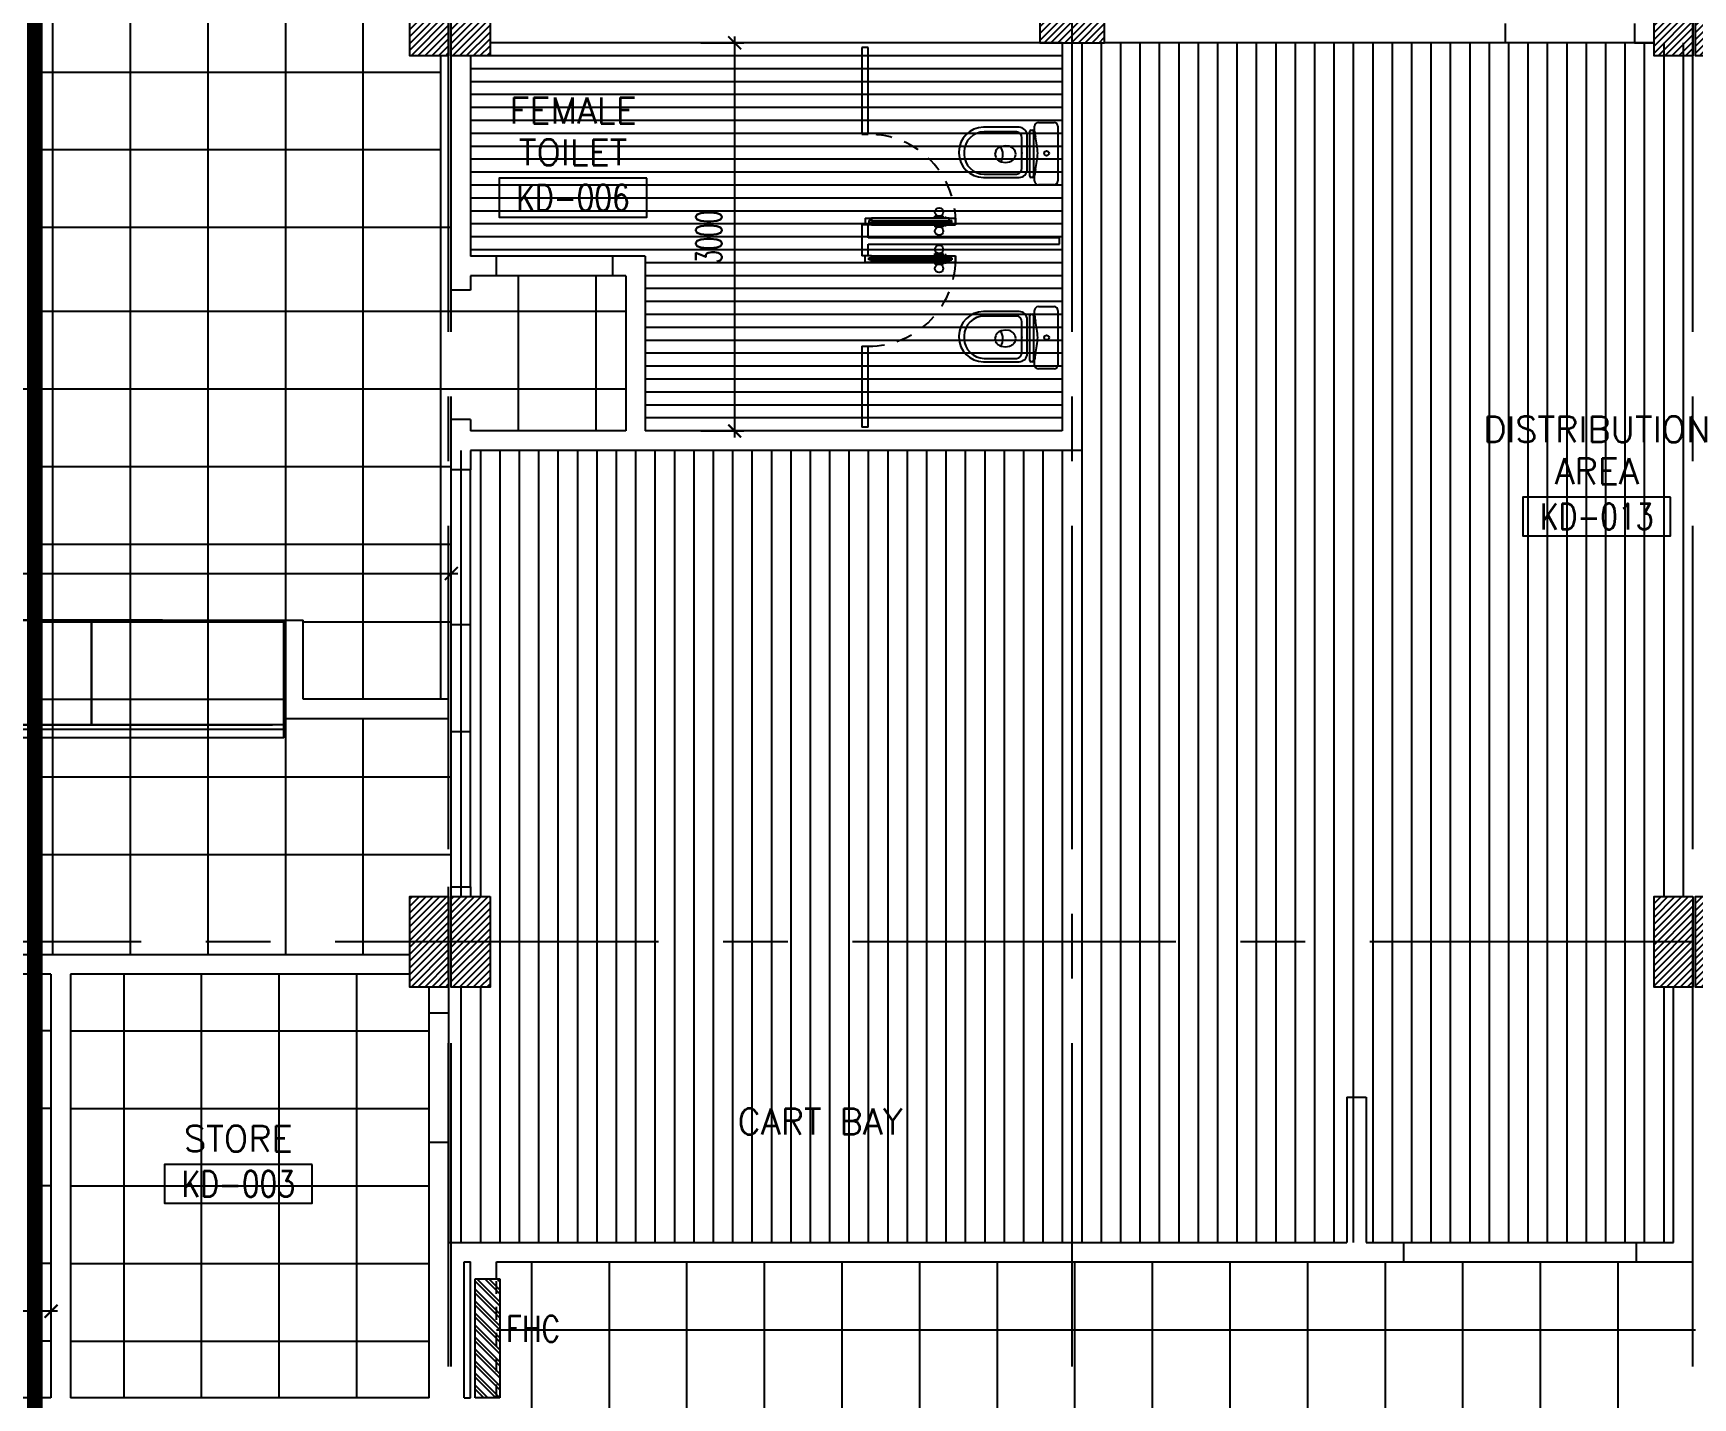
# Model space of a CAD drawing. Extents: x 417866.9 to 417960.2, y 43448 to 43538.2.
# Drawn here: x 417902.68 to 417915.52, y 43507.77 to 43518.32 of the extents above; entities that cross this region are included whole.
import ezdxf
from ezdxf.enums import TextEntityAlignment as Align

# ---------------------------------------------------------------- set-up
doc = ezdxf.new("R2010")
doc.units = 0
doc.header["$MEASUREMENT"] = 0
doc.header["$PDMODE"] = 3
doc.header["$PDSIZE"] = 0.1
for name, pattern in [('CENTER2', [1.125, 0.75, -0.125, 0.125, -0.125]), ('CENTERX2', [4, 2.5, -0.5, 0.5, -0.5]), ('HIDDEN', [0.375, 0.25, -0.125])]:
    doc.linetypes.add(name, pattern=pattern)
doc.layers.get('0').update_dxf_attribs({"linetype": 'CONTINUOUS'})
doc.layers.get('DEFPOINTS').update_dxf_attribs({"linetype": 'CONTINUOUS'})
for name, color, linetype in [('AXES', 11, 'CENTERX2'), ('CEILING', 4, 'CONTINUOUS'), ('COL', 2, 'CONTINUOUS'), ('DIM', 4, 'CONTINUOUS'), ('DOOR', 4, 'CONTINUOUS'), ('EJ', 8, 'CONTINUOUS'), ('ELEV', 2, 'CONTINUOUS'), ('FHC', 2, 'CONTINUOUS'), ('HAT', 8, 'CONTINUOUS'), ('PART', 9, 'CONTINUOUS'), ('RM-BOX', 11, 'CONTINUOUS'), ('RM-NAME', 11, 'CONTINUOUS'), ('RM-NO', 11, 'CONTINUOUS'), ('SLOPE', 8, 'CONTINUOUS'), ('SUNI-FUR', 3, 'CONTINUOUS'), ('WALL', 2, 'CONTINUOUS')]:
    doc.layers.add(name, color=color, linetype=linetype)
doc.layers.get('EJ').off()
doc.styles.add('ROMANS', font='ROMANS.shx', dxfattribs={"width": 0.6})
doc.dimstyles.new('STANDARD in', dxfattribs={"dimtxt": 0.2, "dimasz": 0.1, "dimexe": 0.07, "dimexo": 0.05, "dimgap": 0.1, "dimtad": 1, "dimdec": 0, "dimlfac": 1000, "dimzin": 0, "dimdsep": 46, "dimtxsty": 'ROMANS', "dimblk": 'ARCHTICK', "dimcen": 0.05, "dimdle": 0.05, "dimclrd": 4, "dimclre": 4, "dimclrt": 2, "dimadec": 0, "dimazin": 0, "dimtfac": 1, "dimtdec": 0, "dimtmove": 2, "dimatfit": 3, "dimldrblk": 'ARCHTICK', "dimfxl": 0, "dimtolj": 1, "dimtzin": 0, "dimarcsym": 0})
pattern_1 = [(45, (417522.471385, 43455.963322), (-0.0265165043, 0.0265165043), [])]

# ---------------------------------------------------------------- blocks, each defined once
blk = doc.blocks.new('RM1')
at = {"layer": 'RM-BOX'}
blk.add_lwpolyline([(570, -200), (-570, -200), (-570, -500), (570, -500)], close=True, dxfattribs=at)
at = {"layer": 'RM-NAME', "style": 'ROMANS'}
for tag, p in [('ROOMNAME1', (0, 324)), ('ROOMNAME2', (0, 0))]:
    blk.add_attdef(tag, text='', height=200, dxfattribs=at).set_placement(p, align=Align.MIDDLE)
at = {"layer": 'RM-NO', "style": 'ROMANS', "width": 0.8}
blk.add_attdef('ROOMNO', text='', height=200, dxfattribs=at).set_placement((0, -350), align=Align.MIDDLE)
blk = doc.blocks.new('C11')
at = {"layer": 'HAT'}
h = blk.add_hatch(dxfattribs=at)
h.set_pattern_fill('ANSI31', color=256, scale=300, style=0)
h.set_pattern_definition([(45, (-383765.23, -62181), (-26.5165043, 26.5165043), [])])
h.paths.add_polyline_path([(-20, 350), (-20, 700), (-320, 700), (-320, 350)])
h.paths.add_polyline_path([(-320, 0), (-20, 0), (-20, 350), (-320, 350)])
h = blk.add_hatch(dxfattribs=at)
h.set_pattern_fill('ANSI31', color=256, scale=300, style=0)
h.set_pattern_definition([(45, (-383445.23, -62181), (-26.5165043, 26.5165043), [])])
h.paths.add_polyline_path([(300, 350), (300, 700), (0, 700), (0, 350)])
h.paths.add_polyline_path([(0, 0), (300, 0), (300, 350), (0, 350)])
at = {"layer": 'COL'}
for points in [[(-20, 700), (-20, 0), (-320, 0), (-320, 700)], [(300, 700), (300, 0), (0, 0), (0, 700)]]:
    blk.add_lwpolyline(points, close=True, dxfattribs=at)
blk = doc.blocks.new('*X124')
at = {"color": 0}
for p, q in [((49339, 55120), (49820, 55601)), ((49339, 55173), (49767, 55601)), ((49339, 55226), (49714, 55601)), ((49339, 55279), (49661, 55601)), ((49339, 55332), (49608, 55601)), ((49339, 55385), (49555, 55601)), ((49339, 55438), (49502, 55601)), ((49339, 55491), (49449, 55601)), ((49339, 55544), (49396, 55601)), ((49339, 55597), (49343, 55601)), ((49373, 55101), (49839, 55567)), ((49426, 55101), (49839, 55514)), ((49480, 55101), (49839, 55461)), ((49533, 55101), (49839, 55408)), ((49586, 55101), (49839, 55355)), ((49639, 55101), (49839, 55302)), ((49692, 55101), (49839, 55249)), ((49745, 55101), (49839, 55196)), ((49798, 55101), (49839, 55143))]:
    blk.add_line(p, q, dxfattribs=at)
blk = doc.blocks.new('COL50')
at = {"layer": 'COL'}
blk.add_lwpolyline([(-250, 250), (-250, -250), (250, -250), (250, 250)], close=True, dxfattribs=at)
blk = doc.blocks.new('2')
at = {"layer": 'SUNI-FUR', "linetype": 'Continuous'}
for p, q in [((0.016, 0.724), (-0.003, 0.724)), ((0.014, 0.765), (0.004, 0.765)), ((-0.185, 0.576), (-0.185, 0.3)), ((-0.159, 0.57), (-0.159, 0.32)), ((0.168, 0.32), (0.168, 0.57)), ((0.203, 0.3), (0.203, 0.576)), ((-0.065, 0.438), (-0.07, 0.406)), ((-0.07, 0.406), (-0.065, 0.375)), ((-0.005, 0.487), (-0.029, 0.481)), ((0.019, 0.481), (-0.005, 0.487)), ((0.06, 0.406), (0.055, 0.438)), ((0.057, 0.377), (0.06, 0.406)), ((-0.113, 0.279), (0.008, 0.279)), ((-0.029, 0.331), (-0.005, 0.326)), ((-0.005, 0.326), (0.019, 0.331)), ((0.001, 0.279), (0.123, 0.279)), ((0.008, 0.279), (0.001, 0.279)), ((-0.241, 0.03), (-0.241, 0.15)), ((-0.211, 0.18), (-0.17, 0.18)), ((-0.186, 0.199), (-0.186, 0.208)), ((-0.176, 0.218), (0.172, 0.218)), ((0.172, 0.189), (-0.176, 0.189)), ((-0.122, 0.237), (0.009, 0.237)), ((0.009, 0.237), (0.14, 0.237)), ((0.174, 0.18), (0.211, 0.18)), ((0.174, 0.18), (0.174, 0.18)), ((0.182, 0.208), (0.182, 0.199)), ((0.241, 0.15), (0.241, 0.03)), ((0.211, 0), (-0.211, 0))]:
    blk.add_line(p, q, dxfattribs=at)
blk.add_circle((0.002, 0.087), 0.0184, dxfattribs=at)
for centre, radius, start, end in [((0.004, 0.576), 0.189, 90, 180), ((-0.005, 0.57), 0.154, 90, 180), ((0.014, 0.576), 0.189, 0, 90), ((0.014, 0.57), 0.154, 0, 90), ((0.013, 0.412), 0.082, 141.0758, 161.504), ((-0.007, 0.537), 0.112, 239.4234, 302.9162), ((0.002, 0.421), 0.0682, 117.1532, 141.0758), ((-0.012, 0.421), 0.0682, 38.9242, 62.8468), ((-0.023, 0.412), 0.082, 18.496, 38.9242), ((-0.122, 0.3), 0.063, 180, 270), ((-0.116, 0.322), 0.0432, 183.5129, 273.5129), ((0.013, 0.401), 0.082, 198.496, 218.9242), ((0.002, 0.392), 0.0682, 218.9242, 242.8468), ((-0.012, 0.392), 0.0682, 297.1532, 321.0758), ((-0.029, 0.406), 0.0901, 321.0758, 341.504), ((0.125, 0.322), 0.0432, 266.4871, 356.4871), ((0.14, 0.3), 0.063, 270, 0), ((-0.211, 0.15), 0.03, 90, 180), ((-0.176, 0.208), 0.01, 90, 180), ((-0.176, 0.199), 0.01, 180, 270), ((-0.201, -0.252), 0.433, 79.7535, 85.8109), ((0.075, 1.126), 0.973, 258.1938, 265.7347), ((-0.07, 1.126), 0.973, 274.2653, 281.8062), ((0.206, -0.252), 0.433, 94.1891, 100.2465), ((0.172, 0.208), 0.01, 0, 90), ((0.172, 0.199), 0.01, 270, 0), ((0.211, 0.15), 0.03, 0, 90), ((-0.211, 0.03), 0.03, 180, 270), ((0.211, 0.03), 0.03, 270, 0)]:
    blk.add_arc(centre, radius, start, end, dxfattribs=at)
blk = doc.blocks.new('_ARCHTICK')
at = {"color": 0, "linetype": 'ByBlock', "const_width": 0.15}
blk.add_lwpolyline([(-0.5, -0.5), (0.5, 0.5)], dxfattribs=at)
blk = doc.blocks.new('*D172')
at = {"layer": 'DEFPOINTS', "color": 0}
for p in [(417907.797, 43518.244), (417907.797, 43515.244), (417908.108, 43515.244)]:
    blk.add_point(p, dxfattribs=at)
at = {"layer": 'DIM', "color": 4, "lineweight": -2}
for p, q in [((417907.847, 43518.244), (417908.178, 43518.244)), ((417908.108, 43518.294), (417908.108, 43515.194)), ((417907.847, 43515.244), (417908.178, 43515.244))]:
    blk.add_line(p, q, dxfattribs=at)
at = {"layer": 'DIM', "color": 4, "lineweight": -2, "xscale": 0.1, "yscale": 0.1, "zscale": 0.1}
for p, rotation in [((417908.108, 43518.244), 90), ((417908.108, 43515.244), 270)]:
    blk.add_blockref('_ARCHTICK', p, dxfattribs=dict(at, rotation=rotation))
at = {"layer": 'DIM', "color": 2, "insert": (417907.908, 43516.744), "char_height": 0.2, "attachment_point": 5, "rotation": 90, "style": 'ROMANS'}
blk.add_mtext('\\A1;3000', dxfattribs=at)
blk = doc.blocks.new('*D250')
at = {"layer": 'DEFPOINTS', "color": 0}
for p in [(417905.917, 43514.142), (417892.697, 43513.645), (417905.917, 43513.436)]:
    blk.add_point(p, dxfattribs=at)
at = {"layer": 'DIM', "color": 4, "lineweight": -2}
for p, q in [((417892.647, 43514.142), (417905.967, 43514.142)), ((417892.697, 43513.695), (417892.697, 43514.212)), ((417905.917, 43513.486), (417905.917, 43514.212))]:
    blk.add_line(p, q, dxfattribs=at)
at = {"layer": 'DIM', "color": 4, "lineweight": -2, "xscale": 0.1, "yscale": 0.1, "zscale": 0.1, "rotation": 180}
blk.add_blockref('_ARCHTICK', (417892.697, 43514.142), dxfattribs=at)
at = {"layer": 'DIM', "color": 4, "lineweight": -2, "xscale": 0.1, "yscale": 0.1, "zscale": 0.1}
blk.add_blockref('_ARCHTICK', (417905.917, 43514.142), dxfattribs=at)
at = {"layer": 'DIM', "color": 2, "insert": (417899.307, 43514.342), "char_height": 0.2, "attachment_point": 5, "style": 'ROMANS'}
blk.add_mtext('\\A1;13220', dxfattribs=at)
blk = doc.blocks.new('*D251')
at = {"layer": 'DEFPOINTS', "color": 0}
for p in [(417899.972, 43508.438), (417899.972, 43508.06), (417902.822, 43508.06)]:
    blk.add_point(p, dxfattribs=at)
at = {"layer": 'DIM', "color": 4, "lineweight": -2}
for p, q in [((417899.972, 43508.11), (417899.972, 43508.508)), ((417902.822, 43508.11), (417902.822, 43508.508)), ((417902.872, 43508.438), (417899.922, 43508.438))]:
    blk.add_line(p, q, dxfattribs=at)
at = {"layer": 'DIM', "color": 4, "lineweight": -2, "xscale": 0.1, "yscale": 0.1, "zscale": 0.1, "rotation": 180}
blk.add_blockref('_ARCHTICK', (417899.972, 43508.438), dxfattribs=at)
at = {"layer": 'DIM', "color": 4, "lineweight": -2, "xscale": 0.1, "yscale": 0.1, "zscale": 0.1}
blk.add_blockref('_ARCHTICK', (417902.822, 43508.438), dxfattribs=at)
at = {"layer": 'DIM', "color": 2, "insert": (417901.397, 43508.638), "char_height": 0.2, "attachment_point": 5, "style": 'ROMANS'}
blk.add_mtext('\\A1;2850', dxfattribs=at)

msp = doc.modelspace()

# ---------------------------------------------------------------- hatches: boundary and pattern name
at = {"layer": 'FHC', "linetype": 'ByBlock', "ltscale": 0.3}
h = msp.add_hatch(dxfattribs=at)
h.set_pattern_fill('ANSI32', color=11, scale=175, angle=90, style=0)
h.set_pattern_definition([(135, (417937.34262, 43275.572956), (-0.046403882, -0.046403882), []), (135, (417937.34262, 43275.60389), (-0.046403882, -0.046403882), [])])
h.paths.add_polyline_path([(417906.2916, 43508.6891), (417906.1016, 43508.6891), (417906.1016, 43507.7691), (417906.2916, 43507.7691)])
h.paths.add_polyline_path([(417906.7127, 43507.5565), (417906.2919, 43507.5565), (417906.2919, 43507.819), (417906.7127, 43507.819)], flags=9)
at = {"layer": 'HAT'}
h = msp.add_hatch(dxfattribs=at)
h.set_pattern_fill('ANSI31', color=256, scale=0.3, style=0)
h.set_pattern_definition([(45, (417522.151385, 43455.963322), (-0.0265165043, 0.0265165043), [])])
h.paths.add_polyline_path([(417905.8966, 43518.4943), (417905.8966, 43518.8443), (417905.5966, 43518.8443), (417905.5966, 43518.4943)])
h.paths.add_polyline_path([(417905.5966, 43518.1443), (417905.8966, 43518.1443), (417905.8966, 43518.4943), (417905.5966, 43518.4943)])
h = msp.add_hatch(dxfattribs=at)
h.set_pattern_fill('ANSI31', color=256, scale=0.3, style=0)
h.set_pattern_definition(pattern_1)
h.paths.add_polyline_path([(417906.2166, 43518.4943), (417906.2166, 43518.8443), (417905.9166, 43518.8443), (417905.9166, 43518.4943)])
h.paths.add_polyline_path([(417905.9166, 43518.1443), (417906.2166, 43518.1443), (417906.2166, 43518.4943), (417905.9166, 43518.4943)])
h = msp.add_hatch(dxfattribs=at)
h.set_pattern_fill('ANSI31', color=256, scale=0.3, style=0)
h.set_pattern_definition(pattern_1)
h.paths.add_polyline_path([(417906.2166, 43518.4943), (417906.2166, 43518.8443), (417905.9166, 43518.8443), (417905.9166, 43518.4943)])
h.paths.add_polyline_path([(417905.9166, 43518.1443), (417906.2166, 43518.1443), (417906.2166, 43518.4943), (417905.9166, 43518.4943)])
h = msp.add_hatch(dxfattribs=at)
h.set_pattern_fill('ANSI31', color=256, scale=0.3, style=0)
h.set_pattern_definition([(45, (417522.151385, 43448.763322), (-0.0265165043, 0.0265165043), [])])
h.paths.add_polyline_path([(417905.8966, 43511.2943), (417905.8966, 43511.6443), (417905.5966, 43511.6443), (417905.5966, 43511.2943)])
h.paths.add_polyline_path([(417905.5966, 43510.9443), (417905.8966, 43510.9443), (417905.8966, 43511.2943), (417905.5966, 43511.2943)])
h = msp.add_hatch(dxfattribs=at)
h.set_pattern_fill('ANSI31', color=256, scale=0.3, style=0)
h.set_pattern_definition([(45, (417522.471385, 43448.763322), (-0.0265165043, 0.0265165043), [])])
h.paths.add_polyline_path([(417906.2166, 43511.2943), (417906.2166, 43511.6443), (417905.9166, 43511.6443), (417905.9166, 43511.2943)])
h.paths.add_polyline_path([(417905.9166, 43510.9443), (417906.2166, 43510.9443), (417906.2166, 43511.2943), (417905.9166, 43511.2943)])

# ---------------------------------------------------------------- linework, layer by layer
at = {"layer": 'AXES'}
for p, q in [((417910.7166, 43460.01), (417910.7166, 43537.5491)), ((417905.8966, 43460.01), (417905.8966, 43537.1991)), ((417905.9166, 43460.01), (417905.9166, 43537.1991)), ((417915.5166, 43460.01), (417915.5166, 43537.1991)), ((417959.5194, 43511.2943), (417889.6966, 43511.2943))]:
    msp.add_line(p, q, dxfattribs=at)
at = {"layer": 'CEILING'}
for p, q in [((417902.8341, 43525.4443), (417902.8341, 43511.1943)), ((417903.4341, 43525.4443), (417903.4341, 43511.1943)), ((417904.0341, 43525.4443), (417904.0341, 43511.1943)), ((417904.6341, 43525.4443), (417904.6341, 43511.1943)), ((417905.2341, 43525.4443), (417905.2341, 43513.1693)), ((417910.9416, 43518.2443), (417910.9416, 43508.9693)), ((417911.0916, 43518.2443), (417911.0916, 43508.9693)), ((417911.2416, 43518.2443), (417911.2416, 43508.9693)), ((417911.3916, 43518.2443), (417911.3916, 43508.9693)), ((417911.5416, 43518.2443), (417911.5416, 43508.9693)), ((417911.6916, 43518.2443), (417911.6916, 43508.9693)), ((417911.8416, 43518.2443), (417911.8416, 43508.9693)), ((417911.9916, 43518.2443), (417911.9916, 43508.9693)), ((417912.1416, 43518.2443), (417912.1416, 43508.9693)), ((417912.2916, 43518.2443), (417912.2916, 43508.9693)), ((417912.4416, 43518.2443), (417912.4416, 43508.9693)), ((417912.5916, 43518.2443), (417912.5916, 43508.9693)), ((417912.7416, 43518.2443), (417912.7416, 43508.9693)), ((417912.8916, 43518.2443), (417912.8916, 43508.9693)), ((417913.0416, 43518.2443), (417913.0416, 43508.9693)), ((417913.1916, 43518.2443), (417913.1916, 43508.9693)), ((417913.3416, 43518.2443), (417913.3416, 43508.9693)), ((417913.4916, 43518.2443), (417913.4916, 43508.9693)), ((417913.6416, 43518.2443), (417913.6416, 43508.9693)), ((417913.7916, 43518.2443), (417913.7916, 43508.9693)), ((417913.9416, 43518.2443), (417913.9416, 43508.9693)), ((417914.0916, 43518.2443), (417914.0916, 43508.9693)), ((417914.2416, 43518.2443), (417914.2416, 43508.9693)), ((417914.3916, 43518.2443), (417914.3916, 43508.9693)), ((417914.5416, 43518.2443), (417914.5416, 43508.9693)), ((417914.6916, 43518.2443), (417914.6916, 43508.9693)), ((417914.8416, 43518.2443), (417914.8416, 43508.9693)), ((417914.9916, 43518.2443), (417914.9916, 43508.9693)), ((417915.1416, 43518.2443), (417915.1416, 43508.9693)), ((417915.2916, 43518.2443), (417915.2916, 43511.6443)), ((417915.4416, 43518.2443), (417915.4416, 43511.6443)), ((417905.8341, 43518.1443), (417905.8341, 43513.1693)), ((417910.6416, 43518.1443), (417906.0666, 43518.1443)), ((417902.697, 43518.0193), (417905.8341, 43518.0193)), ((417910.6416, 43518.0443), (417906.0666, 43518.0443)), ((417910.6416, 43517.9443), (417906.0666, 43517.9443)), ((417910.6416, 43517.8443), (417906.0666, 43517.8443)), ((417910.6416, 43517.7443), (417906.0666, 43517.7443)), ((417910.6416, 43517.6443), (417906.0666, 43517.6443)), ((417910.6416, 43517.5443), (417906.0666, 43517.5443)), ((417902.697, 43517.4193), (417905.8341, 43517.4193)), ((417910.6416, 43517.4443), (417906.0666, 43517.4443)), ((417910.6416, 43517.3443), (417906.0666, 43517.3443)), ((417910.6416, 43517.2443), (417906.0666, 43517.2443)), ((417910.6416, 43517.1443), (417906.0666, 43517.1443)), ((417910.6416, 43517.0443), (417906.0666, 43517.0443)), ((417910.6416, 43516.9443), (417906.0666, 43516.9443)), ((417902.697, 43516.8193), (417905.9166, 43516.8193)), ((417910.6416, 43516.8443), (417906.0666, 43516.8443)), ((417910.6416, 43516.7443), (417906.0666, 43516.7443)), ((417910.6416, 43516.6443), (417906.0666, 43516.6443)), ((417906.4341, 43516.4443), (417906.4341, 43515.2443)), ((417907.0341, 43516.4443), (417907.0341, 43515.2443)), ((417910.6416, 43516.5443), (417907.4166, 43516.5443)), ((417910.6416, 43516.4443), (417907.4166, 43516.4443)), ((417910.6416, 43516.3443), (417907.4166, 43516.3443)), ((417902.697, 43516.1693), (417907.2666, 43516.1693)), ((417910.6416, 43516.2443), (417907.4166, 43516.2443)), ((417910.6416, 43516.1443), (417907.4166, 43516.1443)), ((417910.6416, 43516.0443), (417907.4166, 43516.0443)), ((417910.6416, 43515.9443), (417907.4166, 43515.9443)), ((417910.6416, 43515.8443), (417907.4166, 43515.8443)), ((417910.6416, 43515.7443), (417907.4166, 43515.7443)), ((417892.6966, 43515.5693), (417907.2666, 43515.5693)), ((417910.6416, 43515.6443), (417907.4166, 43515.6443)), ((417910.6416, 43515.5443), (417907.4166, 43515.5443)), ((417910.6416, 43515.4443), (417907.4166, 43515.4443)), ((417910.6416, 43515.3443), (417907.4166, 43515.3443)), ((417905.9916, 43515.0943), (417905.9916, 43511.6443)), ((417906.1416, 43515.0943), (417906.1416, 43511.6443)), ((417906.2916, 43515.0943), (417906.2916, 43508.9693)), ((417906.4416, 43515.0943), (417906.4416, 43508.9693)), ((417906.5916, 43515.0943), (417906.5916, 43508.9693)), ((417906.7416, 43515.0943), (417906.7416, 43508.9693)), ((417906.8916, 43515.0943), (417906.8916, 43508.9693)), ((417907.0416, 43515.0943), (417907.0416, 43508.9693)), ((417907.1916, 43515.0943), (417907.1916, 43508.9693)), ((417907.3416, 43515.0943), (417907.3416, 43508.9693)), ((417907.4916, 43515.0943), (417907.4916, 43508.9693)), ((417907.6416, 43515.0943), (417907.6416, 43508.9693)), ((417907.7916, 43515.0943), (417907.7916, 43508.9693)), ((417907.9416, 43515.0943), (417907.9416, 43508.9693)), ((417908.0916, 43515.0943), (417908.0916, 43508.9693)), ((417908.2416, 43515.0943), (417908.2416, 43508.9693)), ((417908.3916, 43515.0943), (417908.3916, 43508.9693)), ((417908.5416, 43515.0943), (417908.5416, 43508.9693)), ((417908.6916, 43515.0943), (417908.6916, 43508.9693)), ((417908.8416, 43515.0943), (417908.8416, 43508.9693)), ((417908.9916, 43515.0943), (417908.9916, 43508.9693)), ((417909.1416, 43515.0943), (417909.1416, 43508.9693)), ((417909.2916, 43515.0943), (417909.2916, 43508.9693)), ((417909.4416, 43515.0943), (417909.4416, 43508.9693)), ((417909.5916, 43515.0943), (417909.5916, 43508.9693)), ((417909.7416, 43515.0943), (417909.7416, 43508.9693)), ((417909.8916, 43515.0943), (417909.8916, 43508.9693)), ((417910.0416, 43515.0943), (417910.0416, 43508.9693)), ((417910.1916, 43515.0943), (417910.1916, 43508.9693)), ((417910.3416, 43515.0943), (417910.3416, 43508.9693)), ((417910.4916, 43515.0943), (417910.4916, 43508.9693)), ((417910.6416, 43515.0943), (417910.6416, 43508.9693)), ((417910.7916, 43515.0943), (417910.7916, 43508.9693)), ((417902.697, 43514.9693), (417905.9166, 43514.9693)), ((417902.697, 43514.3693), (417905.9166, 43514.3693)), ((417902.697, 43513.7693), (417904.6341, 43513.7693)), ((417904.7716, 43513.7693), (417905.9166, 43513.7693)), ((417902.697, 43513.1693), (417904.6341, 43513.1693)), ((417905.2341, 43513.0193), (417905.2341, 43511.1943)), ((417902.697, 43512.5693), (417905.9166, 43512.5693)), ((417902.697, 43511.9693), (417905.9166, 43511.9693)), ((417903.3841, 43511.0443), (417903.3841, 43507.7693)), ((417903.9841, 43511.0443), (417903.9841, 43507.7693)), ((417904.5841, 43511.0443), (417904.5841, 43507.7693)), ((417905.1841, 43511.0443), (417905.1841, 43507.7693)), ((417905.9916, 43510.9443), (417905.9916, 43508.9693)), ((417906.1416, 43510.9443), (417906.1416, 43508.9693)), ((417915.2916, 43510.9443), (417915.2916, 43508.9693)), ((417902.8216, 43510.6068), (417902.697, 43510.6068)), ((417902.9716, 43510.6068), (417905.7466, 43510.6068)), ((417902.8216, 43510.0068), (417902.697, 43510.0068)), ((417902.9716, 43510.0068), (417905.7466, 43510.0068)), ((417902.8216, 43509.4068), (417902.697, 43509.4068)), ((417902.9716, 43509.4068), (417905.7466, 43509.4068)), ((417902.8216, 43508.8068), (417902.697, 43508.8068)), ((417902.9716, 43508.8068), (417905.7466, 43508.8068)), ((417906.5366, 43508.8193), (417906.5366, 43504.3443)), ((417907.1366, 43508.8193), (417907.1366, 43504.3443)), ((417907.7366, 43508.8193), (417907.7366, 43504.3443)), ((417908.3366, 43508.8193), (417908.3366, 43504.3443)), ((417908.9366, 43508.8193), (417908.9366, 43504.3443)), ((417909.5366, 43508.8193), (417909.5366, 43504.3443)), ((417910.1366, 43508.8193), (417910.1366, 43504.3443)), ((417910.7366, 43508.8193), (417910.7366, 43504.3443)), ((417911.3366, 43508.8193), (417911.3366, 43501.7443)), ((417911.9366, 43508.8193), (417911.9366, 43501.7443)), ((417912.5366, 43508.8193), (417912.5366, 43494.4743)), ((417913.1366, 43508.8193), (417913.1366, 43494.4743)), ((417913.7366, 43508.8193), (417913.7366, 43494.4743)), ((417914.3366, 43508.8193), (417914.3366, 43494.4743)), ((417914.9366, 43508.8193), (417914.9366, 43494.4743)), ((417906.2666, 43508.2943), (417915.5366, 43508.2943)), ((417902.8216, 43508.2068), (417902.697, 43508.2068)), ((417902.9716, 43508.2068), (417905.7466, 43508.2068))]:
    msp.add_line(p, q, dxfattribs=at)
at = {"layer": 'COL'}
for points in [[(417905.8966, 43518.8443), (417905.8966, 43518.1443), (417905.5966, 43518.1443), (417905.5966, 43518.8443)], [(417906.2166, 43518.8443), (417906.2166, 43518.1443), (417905.9166, 43518.1443), (417905.9166, 43518.8443)], [(417906.2166, 43518.8443), (417906.2166, 43518.1443), (417905.9166, 43518.1443), (417905.9166, 43518.8443)], [(417905.8966, 43511.6443), (417905.8966, 43510.9443), (417905.5966, 43510.9443), (417905.5966, 43511.6443)], [(417906.2166, 43511.6443), (417906.2166, 43510.9443), (417905.9166, 43510.9443), (417905.9166, 43511.6443)]]:
    msp.add_lwpolyline(points, close=True, dxfattribs=at)
at = {"layer": 'DOOR', "linetype": 'ByBlock'}
for p, q in [((417909.1162, 43516.8882), (417909.1662, 43516.8882)), ((417909.1162, 43516.8882), (417909.1162, 43516.8382)), ((417909.1662, 43516.8382), (417909.1162, 43516.8382)), ((417909.1662, 43516.8712), (417909.1462, 43516.8712)), ((417909.1462, 43516.8712), (417909.1462, 43516.8552)), ((417909.1462, 43516.8552), (417909.1662, 43516.8552)), ((417909.7662, 43516.8882), (417909.1662, 43516.8882)), ((417909.1662, 43516.8882), (417909.1662, 43516.8712)), ((417909.1662, 43516.8712), (417909.7662, 43516.8712)), ((417909.1662, 43516.8552), (417909.7662, 43516.8552)), ((417909.1662, 43516.8552), (417909.1662, 43516.8382)), ((417909.1662, 43516.8382), (417909.7662, 43516.8382)), ((417909.6564, 43516.8954), (417909.6564, 43516.9044)), ((417909.7212, 43516.9044), (417909.6564, 43516.9044)), ((417909.7212, 43516.8954), (417909.6564, 43516.8954)), ((417909.6564, 43516.831), (417909.6564, 43516.822)), ((417909.7212, 43516.831), (417909.6564, 43516.831)), ((417909.7212, 43516.822), (417909.6564, 43516.822)), ((417909.7212, 43516.8954), (417909.7212, 43516.9044)), ((417909.7212, 43516.831), (417909.7212, 43516.822)), ((417909.7338, 43516.8882), (417909.7338, 43516.8954)), ((417909.7438, 43516.8954), (417909.7338, 43516.8954)), ((417909.7338, 43516.8382), (417909.7338, 43516.831)), ((417909.7438, 43516.831), (417909.7338, 43516.831)), ((417909.7438, 43516.8882), (417909.7438, 43516.8954)), ((417909.7438, 43516.8382), (417909.7438, 43516.831)), ((417909.7662, 43516.8712), (417909.7662, 43516.8882)), ((417909.7662, 43516.8882), (417909.8162, 43516.8882)), ((417909.7662, 43516.8712), (417909.7862, 43516.8712)), ((417909.7662, 43516.8382), (417909.7662, 43516.8552)), ((417909.7662, 43516.8552), (417909.7862, 43516.8552)), ((417909.7662, 43516.8382), (417909.8162, 43516.8382)), ((417909.7862, 43516.8552), (417909.7862, 43516.8712)), ((417909.8162, 43516.8382), (417909.8162, 43516.8882)), ((417909.8162, 43516.8882), (417909.8162, 43516.8382)), ((417909.1662, 43516.5989), (417909.1162, 43516.5989)), ((417909.1162, 43516.5489), (417909.1162, 43516.5989)), ((417909.1462, 43516.5819), (417909.1662, 43516.5819)), ((417909.1462, 43516.5659), (417909.1462, 43516.5819)), ((417909.1662, 43516.5659), (417909.1462, 43516.5659)), ((417909.1662, 43516.5989), (417909.7662, 43516.5989)), ((417909.1662, 43516.5819), (417909.1662, 43516.5989)), ((417909.1662, 43516.5819), (417909.7662, 43516.5819)), ((417909.1662, 43516.5659), (417909.7662, 43516.5659)), ((417909.1662, 43516.5489), (417909.1662, 43516.5659)), ((417909.6564, 43516.6061), (417909.6564, 43516.6151)), ((417909.7212, 43516.6151), (417909.6564, 43516.6151)), ((417909.7212, 43516.6061), (417909.6564, 43516.6061)), ((417909.7212, 43516.6061), (417909.7212, 43516.6151)), ((417909.7338, 43516.5989), (417909.7338, 43516.6061)), ((417909.7438, 43516.6061), (417909.7338, 43516.6061)), ((417909.7438, 43516.5989), (417909.7438, 43516.6061)), ((417909.7662, 43516.5989), (417909.7662, 43516.5819)), ((417909.7662, 43516.5989), (417909.8162, 43516.5989)), ((417909.7662, 43516.5819), (417909.7862, 43516.5819)), ((417909.7662, 43516.5659), (417909.7662, 43516.5489)), ((417909.7662, 43516.5659), (417909.7862, 43516.5659)), ((417909.7862, 43516.5819), (417909.7862, 43516.5659)), ((417909.8162, 43516.5989), (417909.8162, 43516.5489)), ((417909.8162, 43516.5489), (417909.8162, 43516.5989)), ((417909.1162, 43516.5489), (417909.1662, 43516.5489)), ((417909.7662, 43516.5489), (417909.1662, 43516.5489)), ((417909.6564, 43516.5417), (417909.6564, 43516.5327)), ((417909.7212, 43516.5417), (417909.6564, 43516.5417)), ((417909.7212, 43516.5327), (417909.6564, 43516.5327)), ((417909.7212, 43516.5417), (417909.7212, 43516.5327)), ((417909.7338, 43516.5489), (417909.7338, 43516.5417)), ((417909.7438, 43516.5417), (417909.7338, 43516.5417)), ((417909.7438, 43516.5489), (417909.7438, 43516.5417)), ((417909.7662, 43516.5489), (417909.8162, 43516.5489))]:
    msp.add_line(p, q, dxfattribs=at)
for centre in [(417909.6888, 43516.9367), (417909.6888, 43516.7897), (417909.6888, 43516.6474), (417909.6888, 43516.5004)]:
    msp.add_circle(centre, 0.0324, dxfattribs=at)
at = {"layer": 'DOOR', "linetype": 'HIDDEN', "ltscale": 0.5}
for centre, start, end in [((417909.1416, 43516.8632), 357.87745, 90.03923), ((417909.1416, 43516.5739), 269.96077, 2.12255)]:
    msp.add_arc(centre, 0.675, start, end, dxfattribs=at)
at = {"layer": 'ELEV', "linetype": 'CENTER2', "const_width": 0.12}
msp.add_lwpolyline([(417902.697, 43464.6371), (417902.697, 43528.0943)], dxfattribs=at)
at = {"layer": 'FHC', "linetype": 'ByBlock', "ltscale": 0.3}
for p, q in [((417906.1016, 43507.7691), (417906.1016, 43508.6891)), ((417906.1016, 43508.6891), (417906.2916, 43508.6891)), ((417906.2916, 43508.6891), (417906.2916, 43507.7691)), ((417906.2916, 43507.7691), (417906.1016, 43507.7691))]:
    msp.add_line(p, q, dxfattribs=at)
at = {"layer": 'FHC', "color": 250, "linetype": 'HIDDEN', "ltscale": 0.25}
msp.add_line((417906.2666, 43507.7721), (417906.2666, 43508.6874), dxfattribs=at)
at = {"layer": 'PART'}
for p, q in [((417909.0912, 43518.2083), (417909.0912, 43517.5382)), ((417909.1416, 43518.2083), (417909.0912, 43518.2083)), ((417909.1416, 43517.5382), (417909.1416, 43518.2083)), ((417909.0912, 43517.5382), (417909.1416, 43517.5382)), ((417909.0912, 43516.8382), (417909.0912, 43516.5989)), ((417909.1412, 43516.8382), (417909.0912, 43516.8382)), ((417909.1412, 43516.7382), (417909.1412, 43516.8382)), ((417909.1412, 43516.5989), (417909.1412, 43516.6882)), ((417910.6186, 43516.7382), (417909.1416, 43516.7382)), ((417909.1416, 43516.6882), (417910.6186, 43516.6882)), ((417910.6186, 43516.6882), (417910.6186, 43516.7382)), ((417909.1412, 43516.5989), (417909.0912, 43516.5989)), ((417909.0912, 43515.8989), (417909.0912, 43515.2724)), ((417909.0912, 43515.8989), (417909.1412, 43515.8989)), ((417909.1412, 43515.2724), (417909.1412, 43515.8989)), ((417909.1412, 43515.2724), (417909.0912, 43515.2724))]:
    msp.add_line(p, q, dxfattribs=at)
at = {"layer": 'SLOPE', "linetype": 'ByBlock'}
for p, q in [((417900.3349, 43513.782), (417904.6216, 43513.782)), ((417903.1349, 43513.7821), (417901.7349, 43513.7821)), ((417903.1349, 43512.9721), (417903.1349, 43513.7821)), ((417903.1349, 43513.7821), (417903.1349, 43512.9721)), ((417903.1349, 43513.7821), (417903.1349, 43512.9721)), ((417903.6849, 43513.7821), (417903.1349, 43513.7821)), ((417903.6849, 43513.7821), (417903.1349, 43513.7821)), ((417903.1349, 43512.972), (417903.1349, 43513.782)), ((417903.1349, 43512.9721), (417903.1349, 43513.782)), ((417904.6216, 43512.8721), (417904.6216, 43513.782)), ((417904.6216, 43512.9721), (417900.3349, 43512.9721)), ((417901.7349, 43512.9721), (417903.1349, 43512.9721)), ((417903.1349, 43512.9721), (417901.7349, 43512.9721)), ((417904.5349, 43512.9721), (417903.1349, 43512.9721)), ((417903.1349, 43512.9721), (417904.5349, 43512.9721)), ((417903.1349, 43512.9721), (417904.5349, 43512.9721)), ((417904.6216, 43512.9371), (417900.3349, 43512.9371)), ((417903.1349, 43512.9371), (417901.7349, 43512.9371)), ((417903.1349, 43512.8721), (417901.7349, 43512.8721)), ((417904.5349, 43512.9371), (417903.1349, 43512.9371)), ((417904.6216, 43512.8721), (417903.1349, 43512.8721))]:
    msp.add_line(p, q, dxfattribs=at)
at = {"layer": 'WALL'}
for p, q in [((417914.0666, 43518.3943), (417914.0666, 43518.2443)), ((417915.0666, 43518.3943), (417915.0666, 43518.2443)), ((417910.6416, 43518.2443), (417906.2166, 43518.2443)), ((417910.6416, 43518.2443), (417910.6416, 43515.2443)), ((417910.7916, 43518.2443), (417910.7916, 43515.0943)), ((417915.0666, 43518.2443), (417910.9666, 43518.2443)), ((417915.0666, 43518.2443), (417915.2166, 43518.2443)), ((417915.0666, 43518.2443), (417915.2166, 43518.2443)), ((417915.2166, 43518.2443), (417915.0666, 43518.2443)), ((417915.5166, 43518.1443), (417915.5166, 43518.2443)), ((417905.9166, 43516.3317), (417905.9166, 43518.1443)), ((417906.0666, 43518.1443), (417906.0666, 43516.5943)), ((417906.2666, 43516.5943), (417906.0666, 43516.5943)), ((417907.4166, 43516.5943), (417906.2666, 43516.5943)), ((417906.2666, 43516.4443), (417906.2666, 43516.5943)), ((417907.1666, 43516.4443), (417907.1666, 43516.5943)), ((417907.4166, 43516.5943), (417907.4166, 43515.2443)), ((417906.0666, 43516.4443), (417906.0666, 43516.3317)), ((417906.2666, 43516.4443), (417906.0666, 43516.4443)), ((417907.2666, 43516.4443), (417906.2666, 43516.4443)), ((417907.2666, 43516.4443), (417907.2666, 43515.2443)), ((417906.0666, 43516.3317), (417905.9166, 43516.3317)), ((417905.9166, 43511.7193), (417905.9166, 43515.3317)), ((417906.0666, 43515.3317), (417905.9166, 43515.3317)), ((417906.0666, 43515.3317), (417906.0666, 43515.2443)), ((417907.2666, 43515.2443), (417906.0666, 43515.2443)), ((417910.6416, 43515.2443), (417907.4166, 43515.2443)), ((417910.7916, 43515.0943), (417906.0666, 43515.0943)), ((417906.0666, 43515.0943), (417906.0666, 43514.9443)), ((417906.0666, 43514.9443), (417905.9166, 43514.9443)), ((417906.0666, 43511.7193), (417906.0666, 43514.9443)), ((417904.6216, 43513.0193), (417904.6216, 43513.782)), ((417904.6216, 43513.782), (417904.7716, 43513.782)), ((417904.7716, 43513.1693), (417904.7716, 43513.782)), ((417906.0666, 43513.7443), (417905.9166, 43513.7443)), ((417905.8966, 43513.1693), (417904.7716, 43513.1693)), ((417905.8966, 43513.0193), (417905.8966, 43513.1693)), ((417905.8966, 43513.0193), (417904.6216, 43513.0193)), ((417905.8966, 43512.9193), (417905.8966, 43513.0193)), ((417905.9166, 43512.9193), (417906.0666, 43512.9193)), ((417905.8966, 43511.5443), (417905.8966, 43511.7193)), ((417905.9166, 43511.7193), (417906.0666, 43511.7193)), ((417905.9166, 43511.6443), (417905.9166, 43511.7193)), ((417906.0666, 43511.7193), (417906.0666, 43511.6443)), ((417905.5966, 43511.1943), (417898.9466, 43511.1943)), ((417902.8216, 43511.0443), (417899.9716, 43511.0443)), ((417902.8216, 43511.0443), (417902.8216, 43507.7693)), ((417902.9716, 43511.0443), (417902.9716, 43507.7693)), ((417905.5966, 43511.0443), (417902.9716, 43511.0443)), ((417915.5166, 43508.8193), (417915.5166, 43511.0443)), ((417905.7466, 43510.7454), (417905.7466, 43510.9443)), ((417905.8966, 43510.9443), (417905.8966, 43508.9693)), ((417915.3666, 43508.9693), (417915.3666, 43510.9443)), ((417905.7466, 43507.7693), (417905.7466, 43510.7454)), ((417905.7466, 43510.7454), (417905.8966, 43510.7454)), ((417912.8416, 43510.0943), (417912.8416, 43508.9693)), ((417912.8416, 43510.0943), (417912.9916, 43510.0943)), ((417912.9916, 43510.0943), (417912.9916, 43508.9693)), ((417905.7466, 43509.7454), (417905.8966, 43509.7454)), ((417915.3666, 43508.9693), (417915.3666, 43509.6887)), ((417905.8966, 43508.9693), (417912.8416, 43508.9693)), ((417912.9916, 43508.9693), (417913.2791, 43508.9693)), ((417913.2791, 43508.9693), (417913.2791, 43508.8193)), ((417913.2791, 43508.9693), (417915.3666, 43508.9693)), ((417915.0791, 43508.9693), (417915.0791, 43508.8193)), ((417906.0166, 43508.8193), (417906.0666, 43508.8193)), ((417906.0166, 43507.7693), (417906.0166, 43508.8193)), ((417906.0666, 43507.7693), (417906.0666, 43508.8193)), ((417906.2666, 43508.8193), (417913.2791, 43508.8193)), ((417906.2666, 43508.6891), (417906.2666, 43508.8193)), ((417913.2791, 43508.8193), (417915.5166, 43508.8193)), ((417902.8216, 43507.7693), (417901.1216, 43507.7693)), ((417905.7466, 43507.7693), (417902.9716, 43507.7693)), ((417906.0166, 43507.7693), (417906.0666, 43507.7693))]:
    msp.add_line(p, q, dxfattribs=at)

# ---------------------------------------------------------------- block references
at = {"layer": 'COL', "xscale": 0.001000000047497451, "yscale": 0.0009999999892897904, "zscale": 0.001}
msp.add_blockref('COL50', (417910.7166, 43518.4943), dxfattribs=at)
at = {"layer": 'EJ', "color": 2, "linetype": 'ByBlock', "xscale": 0.001000000047497451, "yscale": 0.0009999999892897904, "zscale": 0.001}
for p in [(417915.5366, 43518.1443), (417915.5366, 43510.9443)]:
    msp.add_blockref('C11', p, dxfattribs=at)
at = {"layer": 'HAT', "xscale": 0.001000000047497451, "yscale": 0.0009999999892897904, "zscale": 0.001}
msp.add_blockref('*X124', (417861.1274, 43463.1433), dxfattribs=at)
for p, values in [((417906.8584, 43517.3982), {'ROOMNO': 'KD-006', 'ROOMNAME2': 'TOILET', 'ROOMNAME1': 'FEMALE'}), ((417914.7735, 43514.9326), {'ROOMNO': 'KD-013', 'ROOMNAME2': 'AREA', 'ROOMNAME1': 'DISTRIBUTION'}), ((417904.27, 43509.7728), {'ROOMNO': 'KD-003', 'ROOMNAME2': 'STORE'})]:
    msp.add_blockref('RM1', p, dxfattribs=at).add_auto_attribs(values)
at = {"layer": 'SUNI-FUR', "rotation": 90}
for p in [(417910.6073, 43517.3887), (417910.6073, 43515.9644)]:
    msp.add_blockref('2', p, dxfattribs=at)

# ---------------------------------------------------------------- texts
at = {"layer": 'FHC', "style": 'ROMANS', "width": 0.8}
msp.add_text('FHC', height=0.2, dxfattribs=at).set_placement((417906.3392, 43508.2028))
at = {"layer": 'RM-NAME', "style": 'ROMANS'}
msp.add_text(' CART BAY', height=0.2, dxfattribs=at).set_placement((417908.6995, 43509.9046), align=Align.MIDDLE)

# ---------------------------------------------------------------- dimensions: what is measured, and where the dimension line sits
at = {"layer": 'DIM'}
dim = msp.add_linear_dim(base=(417908.1075, 43515.2443), p1=(417907.7967, 43518.2443), p2=(417907.7967, 43515.2443), angle=90, dimstyle='STANDARD in', dxfattribs=at)
dim.commit()
dim.dimension.update_dxf_attribs({"geometry": '*D172', "text_midpoint": (417907.9075, 43516.7443)})
for base, p1, p2, picture, middle in [((417905.9166, 43514.1422), (417892.6966, 43513.6447), (417905.9166, 43513.4357), '*D250', (417899.3066, 43514.3422)), ((417899.9716, 43508.4376), (417902.8216, 43508.0601), (417899.9716, 43508.0601), '*D251', (417901.3966, 43508.6376))]:
    dim = msp.add_linear_dim(base=base, p1=p1, p2=p2, dimstyle='STANDARD in', dxfattribs=at)
    dim.commit()
    dim.dimension.update_dxf_attribs({"geometry": picture, "text_midpoint": middle})

doc.saveas('drawing.dxf')
